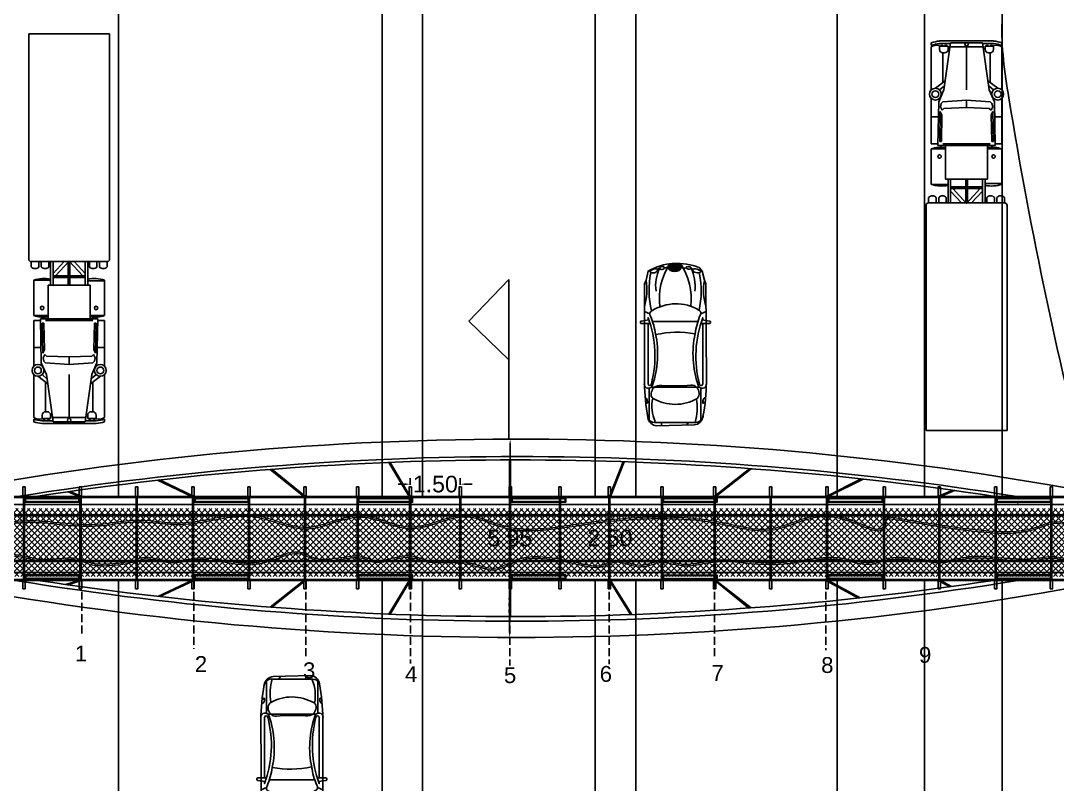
# Model space of a CAD drawing. Header units: metres. Extents: x 10 to 239, y 2 to 253.
# Drawn here: x 44.33 to 75.56, y 27.87 to 50.87 of the extents above; entities that cross this region are included whole.
import ezdxf

# ---------------------------------------------------------------- set-up
doc = ezdxf.new("R2010")
doc.units = ezdxf.units.M
doc.header["$MEASUREMENT"] = 0
for name, pattern in [('ACAD_ISO02W100', [15, 12, -3]), ('ACAD_ISO03W100', [30, 12, -18]), ('CENTER', [50.8, 31.75, -6.35, 6.35, -6.35])]:
    doc.linetypes.add(name, pattern=pattern)
doc.layers.get('Defpoints').update_dxf_attribs({"color": 9})
for name, color, linetype in [('-cotas', 252, 'Continuous'), ('-nombres', 253, 'Continuous'), ('1', 7, 'Continuous'), ('1EJES', 252, 'CENTER'), ('1estruct arco', 7, 'Continuous'), ('1gris', 254, 'Continuous'), ('1gris negri', 252, 'Continuous'), ('1gris oscuro', 253, 'Continuous'), ('1lianas', 9, 'Continuous'), ('bloques carros', 9, 'Continuous'), ('cot200', 9, 'Continuous')]:
    doc.layers.add(name, color=color, linetype=linetype)
doc.layers.add('1potes y tierra', color=7, linetype='Continuous', true_color=0xd2c7a3)
doc.styles.add('Annotative', font='arial.ttf')
doc.styles.get("Standard").update_dxf_attribs({"font": 'arial.ttf'})
doc.dimstyles.get("Standard").update_dxf_attribs({"dimtxt": 0.18, "dimasz": 0.18, "dimexe": 0.18, "dimexo": 0.0625, "dimgap": 0.09, "dimtad": 0, "dimtih": 1, "dimtoh": 1, "dimdec": 4, "dimzin": 0, "dimdsep": 46, "dimtxsty": 'Standard', "dimcen": 0.09, "dimadec": 0, "dimazin": 0, "dimtfac": 1, "dimtdec": 4, "dimtofl": 0, "dimtmove": 0, "dimatfit": 3, "dimfxl": 1, "dimtolj": 1, "dimtzin": 0, "dimarcsym": 0})

# ---------------------------------------------------------------- blocks, each defined once
blk = doc.blocks.new('A$C73C10173')
at = {"layer": 'bloques carros'}
h = blk.add_hatch(dxfattribs=at)
h.set_pattern_fill('LINE', color=256, scale=0.1, style=0)
h.set_pattern_definition([(0, (-133.602108, -155.429918), (0, 0.0125), [])])
edge = h.paths.add_edge_path()
edge.add_arc((1.745, 1.106), 1.745, 178.0278, 187.2949)
edge.add_arc((0.107, 0.962), 0.121, 220.0185, 330.3097)
edge.add_arc((-0.019, 1.034), 0.267, 330.3097, 389.6903)
edge.add_arc((0.107, 1.107), 0.121, 29.6903, 150.6629)
for p, q in [((1.519, 1.823), (1.449, 1.978)), ((1.756, 1.732), (1.756, 0.368)), ((3.73, 1.775), (3.73, 0.331)), ((3.772, 1.824), (4.729, 1.824)), ((4.789, 1.449), (4.871, 1.394)), ((4.789, 0.634), (4.893, 0.637)), ((1.517, 0.285), (1.454, 0.124)), ((3.777, 0.27), (4.719, 0.27))]:
    blk.add_line(p, q, dxfattribs=at)
for points in [[(0.613, 0.124), (0.51, 0.171), (0.234, 0.233, -0.234596), (0.137, 1.782), (0.234, 1.865), (0.51, 1.928), (0.613, 1.974), (3.565, 1.99, -0.04508), (4.61, 1.887, -0.357175), (4.864, 1.619), (4.897, 0.495, -0.357175), (4.643, 0.227, -0.04508), (3.598, 0.124), (0.598, 0.124)], [(1.704, 1.879), (1.639, 1.879, 0.153229), (3.631, 1.781, 1), (3.631, 1.879), (1.811, 1.879)], [(1.7, 1.857), (1.737, 2.082, -1.042699), (1.811, 2.066), (1.811, 1.821)], [(2.123, 1.648, 0.13453), (3.666, 1.741, 0.946652), (3.628, 1.989)], [(4.56, 1.896, -0.467215), (4.789, 1.623), (4.789, 0.427, -0.312077), (4.651, 0.228, 0.812949)], [(1.704, 0.233), (1.639, 0.233, -0.153229), (3.631, 0.331, -1), (3.631, 0.233), (1.811, 0.233)], [(2.123, 0.458, -0.13453), (3.666, 0.365, -0.946652), (3.628, 0.117)], [(1.7, 0.255), (1.737, 0.031, 1.042699), (1.811, 0.046), (1.811, 0.291)]]:
    blk.add_lwpolyline(points, format="xyb", dxfattribs=at)
for points in [[(1.565, 1.803, 0.064841), (2.123, 1.648, 0.102539), (2.148, 0.461, 0.064841), (1.59, 0.305, -0.475559), (1.434, 0.343, -0.283666), (1.409, 1.765, -0.475559)], [(4.073, 1.711, -0.268544), (4.067, 0.384, -0.322808), (3.913, 0.327, -0.100281), (3.748, 0.392, -0.164872), (3.678, 0.647, 0.045324), (3.668, 1.516, -0.270478), (3.748, 1.699, -0.40499)], [(0.001, 1.166, 0.040457), (0.014, 0.884, 0.522183), (0.212, 0.902, 0.265054), (0.212, 1.167, 0.583023)]]:
    blk.add_lwpolyline(points, format="xyb", close=True, dxfattribs=at)
for centre, radius, start, end in [((0.822, 3.461), 1.559, 258.7844, 287.9675), ((0.685, 0.343), 1.307, 83.0916, 115.1017), ((0.135, 1.577), 0.0446, 284.1766, 13.0772), ((0.835, -0.865), 2.698, 77.6602, 101.1667), ((4.358, 0.137), 1.574, 73.9938, 99.9378), ((1.063, -0.347), 1.879, 82.9182, 124.1679), ((0.027, 1.313), 0.123, 316.0722, 31.9699), ((0.107, 1.106), 0.121, 29.6903, 145.2247), ((-0.019, 1.034), 0.267, 330.3097, 29.6903), ((0.107, 0.962), 0.121, 220.0185, 330.3097), ((1.064, 2.488), 1.917, 236.803, 277.4517), ((-0.017, 0.744), 0.151, 352.3205, 40.0343), ((0.666, 1.62), 1.159, 243.4659, 278.4877), ((0.21, 0.564), 0.057, 164.0542, 242.2913), ((0.796, 2.958), 2.697, 258.9153, 283.7428), ((4.301, 1.487), 1.138, 257.7547, 294.176), ((0.802, -1.669), 1.865, 74.1146, 99.1458)]:
    blk.add_arc(centre, radius, start, end, dxfattribs=at)
at = {"layer": 'bloques carros', "extrusion": (0, 0, -1)}
blk.add_ellipse((4.134, 1.916), major_axis=(-0.0843, 0.0217), ratio=0.348985, start_param=1.898037, end_param=6.679502, dxfattribs=at)
at = {"layer": 'bloques carros'}
for centre, major_axis, ratio in [((0.227, 1.695), (-0.032, -0.12), 0.431361), ((0.136, 1.456), (-0.0104, -0.0781), 0.447442), ((0.14, 0.653), (-0.0097, 0.0707), 0.58101), ((0.229, 0.41), (-0.033, 0.111), 0.473068)]:
    blk.add_ellipse(centre, major_axis=major_axis, ratio=ratio, dxfattribs=at)
blk.add_ellipse((4.134, 0.178), major_axis=(-0.0843, -0.0217), ratio=0.348985, start_param=1.898037, end_param=6.679502, dxfattribs=at)
blk = doc.blocks.new('A$C08C423CF')
for p, q in [((537, 96), (270, 96)), ((270, 96), (270, 0)), ((540, 3), (540, 93)), ((546.4, 93), (540, 93)), ((562, 70), (562, 90)), ((562, 90), (604, 90)), ((604, 90), (604, 73)), ((610, 90), (664.1, 90)), ((610, 90), (610, 82)), ((642, 90), (642, 82)), ((673.9, 90), (725, 90)), ((727, 90), (730, 90)), ((546.4, 84), (540, 84)), ((546.4, 81), (540, 81)), ((608, 82), (608, 14)), ((608, 82), (660, 81)), ((610, 76), (610, 20)), ((613, 79.9), (648.4, 79.2)), ((613, 79.9), (613, 77.9)), ((613, 77.9), (644.6, 77.3)), ((644.6, 77.3), (648.4, 79.2)), ((650, 77), (654, 79)), ((650, 77), (652, 75)), ((652, 75), (653, 48)), ((654, 79), (658, 78)), ((658, 78), (660, 76)), ((660, 81), (674, 75)), ((662, 48), (660, 76)), ((678.9, 74.3), (674, 80)), ((674, 75), (730, 67)), ((676, 85), (684.9, 73.4)), ((718, 76), (683, 76)), ((718, 76), (718, 74)), ((722, 80), (726, 80)), ((726, 80), (726, 70)), ((729, 67.2), (729, 80)), ((732, 80), (732, 16)), ((539.4, 48), (557, 64.3)), ((546.4, 72), (540, 72)), ((540, 70), (568, 70)), ((540, 54), (554, 67)), ((540, 67), (568, 67)), ((557, 67), (557, 29)), ((559, 29), (559, 67)), ((608, 73), (568, 73)), ((568, 73), (568, 23)), ((722, 70), (726, 70)), ((723, 70), (723, 68.1)), ((725, 67.8), (725, 28.2)), ((730, 29), (730, 67)), ((557, 31.7), (539.4, 48)), ((554, 29), (540, 42)), ((557, 49), (540.5, 49)), ((557, 47), (540.5, 47)), ((568, 49), (559, 49)), ((559, 47), (568, 47)), ((652, 21), (653, 48)), ((653, 48), (662, 48)), ((653, 48), (662, 48)), ((662, 48), (660, 20)), ((725, 48), (674, 48)), ((568, 29), (540, 29)), ((540, 26), (568, 26)), ((563, 6), (563, 26)), ((674, 21), (730, 29)), ((722, 26), (726, 26)), ((723, 26), (723, 27.9)), ((726, 16), (726, 26)), ((729, 28.8), (729, 16)), ((546.4, 24), (540, 24)), ((546.4, 15), (540, 15)), ((608, 23), (568, 23)), ((604, 23), (604, 6)), ((608, 14), (660, 15)), ((610, 14), (610, 6)), ((613, 18.1), (644.6, 18.7)), ((613, 16.1), (613, 18.1)), ((613, 16.1), (648.4, 16.8)), ((642, 14), (642, 6)), ((644.6, 18.7), (648.4, 16.8)), ((650, 19), (652, 21)), ((650, 19), (654, 17)), ((654, 17), (658, 18)), ((658, 18), (660, 20)), ((660, 15), (674, 21)), ((678.9, 21.7), (674, 16)), ((676, 11), (684.9, 22.6)), ((718, 20), (683, 20)), ((718, 20), (718, 22)), ((722, 16), (726, 16)), ((546.4, 12), (540, 12)), ((546.4, 3), (540, 3)), ((562, 6), (604, 6)), ((664.1, 6), (610, 6)), ((725, 6), (673.9, 6)), ((727, 6), (730, 6)), ((270, 0), (537, 0))]:
    blk.add_line(p, q)
for centre, radius in [((669, 85), 7), ((669, 85), 4), ((595, 80), 2), ((728, 48), 2), ((595, 16), 2), ((669, 11), 7), ((669, 11), 4)]:
    blk.add_circle(centre, radius)
for centre, radius, start, end in [((537, 93), 3, 0, 90), ((542.3, 88.5), 6.06, 312.075, 47.925), ((597, 78), 37, 161.0754, 192.4869), ((569, 78), 37, 352.2336, 18.9246), ((713.7, 83), 13.2, 346.9139, 31.8908), ((665.5, 72.5), 63.9, 6.736, 15.8839), ((668.5, 72.5), 63.9, 6.736, 15.8839), ((542.3, 76.5), 6.06, 312.075, 47.925), ((722, 76), 4, 90, 180), ((722, 74), 4, 180, 270), ((724.5, 77.5), 2.5, 306.8699, 53.1301), ((724.5, 72.5), 2.5, 306.8699, 53.1301), ((597, 18), 37, 167.5131, 198.9246), ((722, 22), 4, 90, 180), ((724.5, 23.5), 2.5, 306.8699, 53.1301), ((542.3, 19.5), 6.06, 312.075, 47.925), ((569, 18), 37, 341.0754, 7.7664), ((722, 20), 4, 180, 270), ((713.7, 13), 13.2, 328.1092, 13.0861), ((724.5, 18.5), 2.5, 306.8699, 53.1301), ((665.5, 23.5), 63.9, 344.1161, 353.264), ((668.5, 23.5), 63.9, 344.1161, 353.264), ((537, 3), 3, 270, 0), ((542.3, 7.5), 6.06, 312.075, 47.925)]:
    blk.add_arc(centre, radius, start, end)
blk = doc.blocks.new('*D77')
at = {"layer": '-cotas', "color": 0, "lineweight": -2, "transparency": 16777216}
for p, q in [((59.101, 38.267), (59.256, 38.266)), ((59.076, 38.087), (59.069, 35.631)), ((59.061, 32.475), (59.067, 34.941)), ((59.085, 32.295), (59.24, 32.295))]:
    blk.add_line(p, q, dxfattribs=at)
at = {"layer": '-cotas', "color": 0, "transparency": 16777216}
for points in [[(59.046, 38.087), (59.106, 38.087), (59.076, 38.267)], [(59.031, 32.475), (59.091, 32.475), (59.06, 32.295)]]:
    blk.add_solid(points, dxfattribs=at)
at = {"layer": 'Defpoints', "color": 0, "transparency": 16777216}
for p in [(59.038, 38.267), (59.022, 32.295), (59.06, 32.295)]:
    blk.add_point(p, dxfattribs=at)
at = {"layer": '-cotas', "color": 0, "transparency": 16777216, "insert": (59.068, 35.286), "char_height": 0.5, "attachment_point": 5}
blk.add_mtext('\\A1;5.95', dxfattribs=at)
blk = doc.blocks.new('*D78')
at = {"layer": '1gris oscuro', "color": 0, "lineweight": -2, "transparency": 16777216}
for p, q in [((59.011, 36.541), (62.263, 36.541)), ((62.083, 36.361), (62.083, 35.632)), ((62.083, 34.193), (62.083, 34.942)), ((59.011, 34.013), (62.263, 34.013))]:
    blk.add_line(p, q, dxfattribs=at)
at = {"layer": '1gris oscuro', "color": 0, "transparency": 16777216}
for points in [[(62.113, 36.361), (62.053, 36.361), (62.083, 36.541)], [(62.113, 34.193), (62.053, 34.193), (62.083, 34.013)]]:
    blk.add_solid(points, dxfattribs=at)
at = {"layer": 'Defpoints', "color": 0, "transparency": 16777216}
for p in [(58.949, 36.541), (58.949, 34.013), (62.083, 34.013)]:
    blk.add_point(p, dxfattribs=at)
at = {"layer": '1gris oscuro', "color": 0, "transparency": 16777216, "insert": (62.083, 35.287), "char_height": 0.5, "attachment_point": 5}
blk.add_mtext('\\A1;2.50', dxfattribs=at)
blk = doc.blocks.new('pote')
at = {"layer": '1potes y tierra', "ltscale": 0.02, "true_color": 0xffffff}
h = blk.add_hatch(color=7, dxfattribs=at)
h.dxf.hatch_style = 1
h.paths.add_polyline_path([(-0.015, -0.015), (-1.619, -0.015), (-1.619, -0.11), (-0.015, -0.11)], flags=0)
h.paths.add_polyline_path([(0, 0), (-1.634, 0), (-1.634, -0.125), (0, -0.125)])
h.paths.add_polyline_path([(-0.015, -0.11), (-1.619, -0.11), (-1.619, -0.015), (-0.015, -0.015)], flags=16)
at = {"layer": '1potes y tierra', "ltscale": 0.02, "transparency": 33554528}
h = blk.add_hatch(color=256, dxfattribs=at)
h.dxf.hatch_style = 1
h.paths.add_polyline_path([(-0.015, -0.015), (-1.619, -0.015), (-1.619, -0.11), (-0.015, -0.11)])
at = {"layer": '1potes y tierra', "ltscale": 0.02}
for points in [[(-1.634, 0), (0, 0), (0, -0.125), (-1.634, -0.125)], [(-1.619, -0.015), (-0.015, -0.015), (-0.015, -0.11), (-1.619, -0.11)]]:
    blk.add_lwpolyline(points, close=True, dxfattribs=at)
blk = doc.blocks.new('*D79')
at = {"layer": '-cotas', "color": 0, "lineweight": -2, "transparency": 16777216}
for p, q in [((55.887, 36.911), (55.707, 36.911)), ((56.067, 36.89), (56.067, 37.091)), ((57.574, 36.89), (57.574, 37.091)), ((57.754, 36.911), (57.934, 36.911))]:
    blk.add_line(p, q, dxfattribs=at)
at = {"layer": '-cotas', "color": 0, "transparency": 16777216}
for points in [[(55.887, 36.941), (55.887, 36.881), (56.067, 36.911)], [(57.754, 36.941), (57.754, 36.881), (57.574, 36.911)]]:
    blk.add_solid(points, dxfattribs=at)
at = {"layer": 'Defpoints', "color": 0, "transparency": 16777216}
for p in [(57.574, 36.911), (56.067, 36.827), (57.574, 36.827)]:
    blk.add_point(p, dxfattribs=at)
at = {"layer": '-cotas', "color": 0, "transparency": 16777216, "insert": (56.821, 36.911), "char_height": 0.5, "attachment_point": 5}
blk.add_mtext('\\A1;1.50', dxfattribs=at)
blk = doc.blocks.new('tubo')
at = {"layer": '1', "ltscale": 0.02}
h = blk.add_hatch(color=256, dxfattribs=at)
h.dxf.hatch_style = 1
h.paths.add_polyline_path([(-0.05, 0.015, 1), (-0.02, 0.015, 1)])
blk.add_circle((-0.035, 0.015), 0.015, dxfattribs=at)
blk = doc.blocks.new('*D81')
at = {"layer": '-cotas', "color": 0, "lineweight": -2, "transparency": 16777216}
for p, q in [((35.934, 42.858), (35.927, 20.383)), ((88.785, 42.842), (88.778, 20.367)), ((36.107, 20.563), (61.031, 20.555)), ((88.598, 20.547), (63.675, 20.555))]:
    blk.add_line(p, q, dxfattribs=at)
at = {"layer": '-cotas', "color": 0, "transparency": 16777216}
for points in [[(36.107, 20.593), (36.107, 20.533), (35.927, 20.563)], [(88.598, 20.577), (88.598, 20.517), (88.778, 20.547)]]:
    blk.add_solid(points, dxfattribs=at)
at = {"layer": 'Defpoints', "color": 0, "transparency": 16777216}
for p in [(35.934, 42.92), (88.785, 42.905), (88.778, 20.547)]:
    blk.add_point(p, dxfattribs=at)
at = {"layer": '-cotas', "color": 0, "transparency": 16777216, "insert": (62.353, 20.555), "char_height": 0.5, "attachment_point": 5}
blk.add_mtext('\\A1;52.8506', dxfattribs=at)

msp = doc.modelspace()

# ---------------------------------------------------------------- hatches: boundary and pattern name
at = {"layer": '1', "lineweight": 0, "ltscale": 0.002, "transparency": 33554485}
h = msp.add_hatch(dxfattribs=at)
h.set_pattern_fill('ANSI37', color=9)
h.set_pattern_definition([(45, (-44370.92658, -8849.01416), (-0.08838834765, 0.08838834765), []), (135, (-44370.92658, -8849.01416), (-0.08838834765, -0.08838834765), [])])
edge = h.paths.add_edge_path()
edge.add_spline(control_points=[(89.0927, 38.48003), (88.70145, 38.06962), (88.26334, 37.72691), (86.67906, 36.78982), (85.35959, 36.45104), (83.12527, 36.21337), (82.33726, 36.1793), (81.50984, 36.1747)], knot_values=[2, 2, 2, 2, 2.21806837, 2.21806837, 2.72109259, 2.72109259, 2.97260469, 2.97260469, 2.97260469, 2.97260469], degree=3, periodic=0)
edge.add_spline(control_points=[(81.5085, 36.17469), (81.38291, 36.17469), (81.25733, 36.17469), (68.69918, 36.17469), (56.26661, 36.17469), (43.83404, 36.17469)], knot_values=[1, 1, 1, 1, 1.01, 1.01, 2, 2, 2, 2], degree=3, periodic=0)
edge.add_spline(control_points=[(43.83532, 36.1747), (43.32151, 36.17196), (42.8222, 36.17935), (40.48682, 36.2809), (38.85755, 36.5594), (36.92335, 37.5513), (36.39, 37.93245), (35.92149, 38.40768)], knot_values=[0, 0, 0, 0, 0.15385411, 0.15385411, 0.74251428, 0.74251428, 1, 1, 1, 1], degree=3, periodic=0)
edge.add_line((35.92149, 38.40768), (35.92149, 31.89766))
edge.add_spline(control_points=[(35.92149, 31.89766), (36.36656, 32.34911), (36.87015, 32.7157), (38.5643, 33.61584), (39.91444, 33.91661), (42.19237, 34.11252), (42.99441, 34.13511), (43.83532, 34.13064)], knot_values=[2.01294113, 2.01294113, 2.01294113, 2.01294113, 2.25754426, 2.25754426, 2.76114218, 2.76114218, 3.01294113, 3.01294113, 3.01294113, 3.01294113], degree=3, periodic=0)
edge.add_spline(control_points=[(43.83403, 34.13064), (43.95937, 34.13064), (44.08471, 34.13064), (56.61849, 34.13075), (69.02694, 34.13086), (81.43538, 34.13097)], knot_values=[1.01294113, 1.01294113, 1.01294113, 1.01294113, 1.02294113, 1.02294113, 2.01294113, 2.01294113, 2.01294113, 2.01294113], degree=3, periodic=0)
edge.add_spline(control_points=[(81.43399, 34.13096), (81.96049, 34.13401), (82.47824, 34.12406), (84.7081, 33.99989), (86.29745, 33.69393), (88.10322, 32.68906), (88.5508, 32.36165), (88.95274, 31.96728)], knot_values=[0.0256425, 0.0256425, 0.0256425, 0.0256425, 0.20018475, 0.20018475, 0.79497588, 0.79497588, 1.01294113, 1.01294113, 1.01294113, 1.01294113], degree=3, periodic=0)
edge.add_line((88.95274, 31.96728), (89.0927, 38.48003))

# ---------------------------------------------------------------- linework, layer by layer
at = {"layer": '1'}
for p, q in [((56.03228, 36.54068), (55.42583, 37.56682)), ((56.06712, 36.54068), (55.45987, 37.56818)), ((62.0715, 36.54068), (62.47855, 37.58808)), ((62.10369, 36.54068), (62.51031, 37.587)), ((52.86296, 36.54068), (51.8488, 37.35611)), ((52.91084, 36.54068), (51.89247, 37.3595)), ((65.22337, 36.54068), (66.29504, 37.38156)), ((65.27197, 36.54068), (66.33943, 37.37825)), ((49.4859, 36.54068), (48.4551, 37.03092)), ((49.55575, 36.54068), (48.5113, 37.0373)), ((68.59169, 36.54068), (69.65236, 37.07244)), ((68.65863, 36.54068), (69.70723, 37.06639)), ((46.09625, 36.54068), (45.76024, 36.68495)), ((46.17261, 36.54068), (45.81524, 36.69337)), ((71.96163, 36.54068), (72.40879, 36.72865)), ((72.03905, 36.54068), (72.46688, 36.72053)), ((46.09625, 34.01323), (45.676, 33.89058)), ((46.16625, 34.01323), (45.74786, 33.8803)), ((49.4859, 34.01326), (48.46131, 33.53266)), ((49.55655, 34.01326), (48.51821, 33.52621)), ((52.86296, 34.01329), (51.8488, 33.2089)), ((52.91124, 34.01329), (51.89279, 33.2055)), ((56.03228, 34.01375), (55.42583, 32.99867)), ((56.06696, 34.01331), (55.45996, 32.99731)), ((62.06863, 34.01337), (62.70587, 32.98544)), ((62.10369, 34.01375), (62.74039, 32.9867)), ((65.23889, 34.01339), (66.26546, 33.18133)), ((65.27197, 34.01375), (66.33943, 33.18682)), ((68.58862, 34.01342), (69.56576, 33.48247)), ((68.65863, 34.01343), (69.62407, 33.48883)), ((71.96905, 34.01343), (72.32017, 33.82264)), ((72.03905, 34.01345), (72.37599, 33.83037))]:
    msp.add_line(p, q, dxfattribs=at)
at = {"layer": '1', "ltscale": 0.02}
for p, q in [((59.05359, 36.54068), (59.05177, 37.64298)), ((59.08359, 36.54068), (59.08177, 37.64303)), ((59.05359, 34.01337), (59.05359, 32.92268)), ((59.08359, 34.01337), (59.08359, 32.92263))]:
    msp.add_line(p, q, dxfattribs=at)
for centre in [(44.43125, 34.0278), (51.20864, 34.0278), (54.48222, 34.0278)]:
    msp.add_circle(centre, 0.015, dxfattribs=at)
for points in [[(43.71767, 36.54068), (56.27582, 36.54068), (68.83397, 36.54068), (81.39212, 36.54068)], [(43.71767, 36.51068), (56.27582, 36.51068), (68.83397, 36.51068), (81.39212, 36.51068)], [(81.31901, 34.04354), (68.78523, 34.04343), (56.25145, 34.04332), (43.71767, 34.04321)], [(81.31901, 34.01354), (68.78523, 34.01343), (56.25145, 34.01332), (43.71767, 34.01321)]]:
    msp.add_open_spline(points, degree=3, dxfattribs=at)
at = {"layer": '1'}
for points in [[(74.35876, 36.54068), (74.35934, 36.54075), (74.35985, 36.5408), (74.36029, 36.54085)], [(74.36379, 36.33861), (74.37133, 36.33874), (74.37585, 36.33882), (74.3784, 36.33886)]]:
    msp.add_open_spline(points, degree=3, dxfattribs=at)
at = {"layer": '1EJES', "linetype": 'ACAD_ISO02W100', "ltscale": 0.02}
for p, q in [((59.03821, 38.26705), (59.03821, 39.26705)), ((46.16909, 34.01323), (46.16909, 32.35806)), ((49.55003, 34.01326), (49.55003, 31.94953)), ((52.91713, 34.01329), (52.91713, 31.66403)), ((56.07642, 34.01331), (56.07642, 31.50528)), ((59.06932, 34.01323), (59.06932, 31.45182)), ((62.05769, 34.01337), (62.05769, 31.49249)), ((65.23697, 34.01339), (65.23697, 31.63893)), ((68.58862, 34.01342), (68.58862, 31.90908)), ((71.55974, 34.01345), (71.55974, 32.24871))]:
    msp.add_line(p, q, dxfattribs=at)
at = {"layer": '1estruct arco', "ltscale": 0.005}
for centre, radius, start, end in [((59.27046, -55.8705), 94.13784, 79.1165988, 101.074905), ((59.23924, -57.63921), 95.28237, 81.275595, 98.724405), ((59.27046, 126.46563), 94.17076, 258.9401736, 281.0481175), ((59.23924, 128.42011), 95.4976, 261.3321598, 278.66998)]:
    msp.add_arc(centre, radius, start, end, dxfattribs=at)
at = {"layer": '1estruct arco'}
for centre, radius, start, end in [((59.28821, -57.08463), 94.82715, 80.8682586, 99.1317414), ((59.27046, 125.97053), 93.1893, 260.6731157, 279.3278883)]:
    msp.add_arc(centre, radius, start, end, dxfattribs=at)
at = {"layer": '1gris'}
for p, q in [((47.28168, 62.39456), (47.28168, 36.54068)), ((55.21585, 62.39456), (55.21585, 36.54068)), ((56.43505, 62.39456), (56.43505, 36.54068)), ((61.64137, 62.39456), (61.64137, 36.54068)), ((62.86057, 62.39456), (62.86057, 36.54068)), ((68.92363, 62.39456), (68.92363, 36.7071)), ((71.55974, 62.39456), (71.55974, 36.54068)), ((68.92363, 36.67354), (68.92363, 36.54068)), ((47.28168, 34.01324), (47.28168, 8.17099)), ((55.21585, 34.01331), (55.21585, 8.17099)), ((56.43505, 34.01332), (56.43505, 8.17099)), ((61.64137, 34.01336), (61.64137, 8.17099)), ((62.86057, 34.01337), (62.86057, 8.17099)), ((68.92363, 34.01343), (68.92363, 8.17099)), ((71.55974, 34.01345), (71.55974, 8.17099))]:
    msp.add_line(p, q, dxfattribs=at)
at = {"layer": '1gris', "ltscale": 0.02}
for p, q in [((73.8991, 62.39456), (73.8991, 36.54068)), ((73.8991, 34.01347), (73.8991, 8.17099))]:
    msp.add_line(p, q, dxfattribs=at)
at = {"layer": '1gris negri'}
for p, q in [((59.03821, 43.07596), (57.82732, 41.82348)), ((59.03821, 38.26705), (59.03821, 43.07596)), ((57.82732, 41.82348), (59.03821, 40.6528))]:
    msp.add_line(p, q, dxfattribs=at)
at = {"layer": '1gris oscuro', "linetype": 'ACAD_ISO03W100', "ltscale": 0.002}
for p, q in [((59.05311, 36.82735), (59.05177, 37.64303)), ((59.08311, 36.8274), (59.08177, 37.64308)), ((59.05359, 33.73883), (59.04614, 32.91863)), ((59.08267, 33.74296), (59.08131, 32.92268))]:
    msp.add_line(p, q, dxfattribs=at)
at = {"layer": '1gris oscuro', "ltscale": 0.002}
for p, q in [((83.79155, 35.98592), (42.69693, 35.98592)), ((83.79155, 35.95592), (42.69693, 35.95592)), ((83.79155, 34.60917), (42.69693, 34.60917)), ((83.79155, 34.57917), (42.69693, 34.57917))]:
    msp.add_line(p, q, dxfattribs=at)
at = {"layer": '1gris oscuro', "ltscale": 0.02}
for points in [[(44.39625, 36.54068), (44.39625, 36.82948), (44.46625, 36.82948), (44.46625, 36.54068)], [(46.09625, 36.57331), (46.09625, 36.82735), (46.16625, 36.82735), (46.16625, 36.54068)], [(47.7897, 36.54068), (47.7897, 36.82735), (47.8597, 36.82735), (47.8597, 36.54068)], [(49.4859, 36.5739), (49.4859, 36.82735), (49.5559, 36.82735), (49.5559, 36.54068)], [(51.17364, 36.54068), (51.17364, 36.82735), (51.24364, 36.82735), (51.24364, 36.54068)], [(52.86296, 36.57918), (52.86296, 36.82735), (52.93296, 36.82735), (52.93296, 36.54068)], [(54.44722, 36.54068), (54.44722, 36.82735), (54.51722, 36.82735), (54.51722, 36.54068)], [(56.03228, 36.54068), (56.03228, 36.82735), (56.10228, 36.82735), (56.10228, 36.54068)], [(57.53893, 36.54068), (57.53893, 36.82735), (57.60893, 36.82735), (57.60893, 36.54068)], [(59.04811, 36.54068), (59.04811, 36.82735), (59.11811, 36.82735), (59.11811, 36.54068)], [(60.54085, 36.54068), (60.54085, 36.82735), (60.61085, 36.82735), (60.61085, 36.54068)], [(62.03369, 36.54068), (62.03369, 36.82735), (62.10369, 36.82735), (62.10369, 36.6235)], [(63.61477, 36.54068), (63.61477, 36.82735), (63.68477, 36.82735), (63.68477, 36.54068)], [(65.20197, 36.54068), (65.20197, 36.82735), (65.27197, 36.82735), (65.27197, 36.57882)], [(66.89258, 36.54068), (66.89258, 36.82735), (66.96258, 36.82735), (66.96258, 36.54068)], [(68.58863, 36.54068), (68.58863, 36.82735), (68.65863, 36.82735), (68.65863, 36.57424)], [(70.30941, 36.54068), (70.30941, 36.82735), (70.37941, 36.82735), (70.37941, 36.54068)], [(71.96905, 36.54068), (71.96905, 36.82735), (72.03905, 36.82735), (72.03905, 36.54068)], [(73.66905, 36.54068), (73.66905, 36.82735), (73.73905, 36.82735), (73.73905, 36.54068)], [(75.34798, 36.54068), (75.34798, 36.82735), (75.41798, 36.82735), (75.41798, 36.54068)], [(44.46625, 34.01321), (44.46625, 33.76359), (44.39625, 33.76359), (44.39625, 34.01321)], [(46.16625, 34.01323), (46.16625, 33.76359), (46.09625, 33.76359), (46.09625, 33.99099)], [(47.8597, 34.01324), (47.8597, 33.76359), (47.7897, 33.76359), (47.7897, 34.01324)], [(49.5559, 34.01326), (49.5559, 33.76359), (49.4859, 33.76359), (49.4859, 33.98012)], [(51.24364, 34.01327), (51.24364, 33.76359), (51.17364, 33.76359), (51.17364, 34.01327)], [(52.93296, 34.01329), (52.93296, 33.76359), (52.86296, 33.76359), (52.86296, 33.975)], [(54.51722, 34.0133), (54.51722, 33.76359), (54.44722, 33.76359), (54.44722, 34.0133)], [(56.10228, 34.01331), (56.10228, 33.76359), (56.03228, 33.76359), (56.03228, 33.95526)], [(57.60893, 34.01333), (57.60893, 33.76359), (57.53893, 33.76359), (57.53893, 34.01333)], [(59.11811, 34.01334), (59.11811, 33.76359), (59.04811, 33.76359), (59.04811, 34.01334)], [(60.61085, 34.01335), (60.61085, 33.76359), (60.54085, 33.76359), (60.54085, 34.01335)], [(62.10369, 33.95682), (62.10369, 33.76359), (62.03369, 33.76359), (62.03369, 34.01337)], [(63.68477, 34.01338), (63.68477, 33.76359), (63.61477, 33.76359), (63.61477, 34.01338)], [(65.27197, 34.0134), (65.27197, 33.76359), (65.20197, 33.76359), (65.20197, 34.01339)], [(66.96258, 34.01341), (66.96258, 33.76359), (66.89258, 33.76359), (66.89258, 34.01341)], [(68.65863, 34.01342), (68.65863, 33.76359), (68.58863, 33.76359), (68.58863, 34.01342)], [(70.37941, 34.01344), (70.37941, 33.76359), (70.30941, 33.76359), (70.30941, 34.01344)], [(72.03905, 34.01345), (72.03905, 33.76359), (71.96905, 33.76359), (71.96905, 34.01345)], [(73.73905, 34.01347), (73.73905, 33.76359), (73.66905, 33.76359), (73.66905, 34.01347)], [(75.41798, 34.01348), (75.41798, 33.76359), (75.34798, 33.76359), (75.34798, 34.01348)]]:
    msp.add_lwpolyline(points, dxfattribs=at)
at = {"layer": '1gris oscuro', "ltscale": 0.002}
for points in [[(44.41607, 36.54071), (44.44753, 36.54066), (44.44753, 34.0132), (44.41607, 34.01325)], [(46.1163, 36.54071), (46.14777, 36.54066), (46.14777, 34.0132), (46.1163, 34.01325)], [(47.80807, 36.54071), (47.83954, 36.54066), (47.83954, 34.0132), (47.80807, 34.01325)], [(49.50367, 36.54071), (49.53513, 36.54066), (49.53513, 34.0132), (49.50367, 34.01325)], [(51.19136, 36.54071), (51.22283, 36.54066), (51.22283, 34.0132), (51.19136, 34.01325)], [(52.87964, 36.54071), (52.9111, 36.54066), (52.9111, 34.0132), (52.87964, 34.01325)], [(54.46334, 36.54071), (54.49481, 36.54066), (54.49481, 34.0132), (54.46334, 34.01325)], [(56.0484, 36.54071), (56.07987, 36.54066), (56.07987, 34.0132), (56.0484, 34.01325)], [(57.55783, 36.54071), (57.58929, 36.54066), (57.58929, 34.0132), (57.55783, 34.01325)], [(60.55882, 36.54071), (60.59029, 36.54066), (60.59029, 34.0132), (60.55882, 34.01325)], [(62.05184, 36.54071), (62.08331, 36.54066), (62.08331, 34.0132), (62.05184, 34.01325)], [(63.63345, 36.54071), (63.66492, 36.54066), (63.66492, 34.0132), (63.63345, 34.01325)], [(65.22143, 36.54071), (65.25289, 36.54066), (65.25289, 34.0132), (65.22143, 34.01325)], [(66.91052, 36.54071), (66.94199, 36.54066), (66.94199, 34.0132), (66.91052, 34.01325)], [(68.60713, 36.54071), (68.6386, 36.54066), (68.6386, 34.0132), (68.60713, 34.01325)], [(70.32716, 36.54071), (70.35863, 36.54066), (70.35863, 34.0132), (70.32716, 34.01325)], [(71.98699, 36.54071), (72.01845, 36.54066), (72.01845, 34.0132), (71.98699, 34.01325)], [(73.68671, 36.54071), (73.71818, 36.54066), (73.71818, 34.0132), (73.68671, 34.01325)], [(75.3683, 36.54071), (75.39977, 36.54066), (75.39977, 34.0132), (75.3683, 34.01325)]]:
    msp.add_lwpolyline(points, close=True, dxfattribs=at)
at = {"layer": '1gris oscuro'}
msp.add_lwpolyline([(59.05359, 36.54071), (59.08505, 36.54066), (59.08505, 34.0132), (59.05359, 34.01325)], close=True, dxfattribs=at)
at = {"layer": '1lianas', "lineweight": 0, "ltscale": 0.002}
for points in [[(33.82264, 37.47261), (35.07648, 36.0664), (35.96413, 36.51905), (35.96413, 36.51905), (37.2924, 35.54158), (37.70648, 36.2499), (38.23158, 35.67849), (39.81734, 35.42959), (41.09433, 36.21525), (43.00007, 35.48887), (44.41607, 35.95592), (46.47932, 35.56792), (47.83954, 35.95592), (49.26668, 35.58768), (51.3469, 36.26727), (52.9111, 35.27693), (54.58806, 36.32019), (56.0484, 35.27698), (57.78327, 36.33201), (59.06834, 35.28599), (62.08331, 35.95592), (65.22143, 35.95592), (66.91052, 35.27698), (68.54063, 36.35528), (70.35863, 35.27693), (70.35863, 35.95592), (70.35863, 35.95592), (74.61992, 35.24351), (75.3683, 35.98592), (76.42253, 35.49642), (76.42253, 35.95592), (79.02272, 35.65146), (79.58267, 36.36902), (81.33697, 35.72609), (82.6434, 36.17384), (83.65121, 35.80071), (84.6217, 36.33552), (85.30602, 35.53953), (87.17046, 37.54525), (87.5859, 36.03783), (89.11642, 36.93333), (91.54694, 38.16664)], [(33.7136, 33.88895), (34.9574, 33.07933), (35.79624, 34.88651), (36.36029, 33.87449), (37.50286, 34.5829), (37.92228, 34.5829), (38.12476, 34.03352), (39.38303, 34.66965), (41.42229, 34.49616), (42.78179, 34.95879), (42.8975, 34.49616), (44.11238, 34.87205), (44.87891, 34.51061), (46.12681, 34.74128), (46.37268, 34.37984), (47.87682, 34.53887), (48.03591, 34.75573), (48.97599, 34.43767), (49.78591, 34.78465), (51.41054, 34.27885), (52.7122, 35.05954), (53.16055, 34.43788), (54.69361, 34.84268), (54.92501, 34.40896), (56.06758, 34.84268), (56.51592, 34.48125), (57.74846, 34.62563), (58.65962, 34.14854), (59.35383, 34.78466), (60.82904, 34.59672), (61.84453, 34.27907), (62.2061, 34.71279), (63.01602, 34.29352), (63.60899, 34.66942), (64.37552, 34.3369), (65.37702, 34.69833), (67.05471, 34.36581), (68.89149, 34.81399), (69.90693, 34.33709), (70.51437, 34.79972), (72.19206, 34.42383), (72.84288, 34.79972), (74.79983, 34.51068), (75.3928, 34.79982), (76.43413, 34.38056), (77.69239, 34.9444), (77.8081, 34.14924), (78.82426, 34.81475), (80.03913, 34.51114), (80.73335, 34.68463), (82.43996, 34.68463), (82.71476, 34.40994), (83.88949, 34.74246), (84.78619, 34.43886), (85.78412, 34.68463), (86.3771, 34.55451), (87.5052, 34.04851), (89.04152, 34.48098), (89.69234, 32.70272), (91.65929, 33.88823), (92.76181, 34.91372), (93.86099, 33.32341)]]:
    msp.add_open_spline(points, degree=3, dxfattribs=at)
for points, knots in [([(70.40966, 35.87391), (70.42181, 35.87715), (70.46573, 35.87854), (70.61917, 35.86036), (70.73, 35.84282), (71.03443, 35.79239), (71.22741, 35.75965), (71.68166, 35.68559), (71.94036, 35.64475), (72.75008, 35.52785), (73.33436, 35.45736), (74.02126, 35.43184), (74.21146, 35.43691), (74.53352, 35.46871), (74.66771, 35.49455), (75.01275, 35.58419), (75.16605, 35.65963), (75.38035, 35.72657), (75.45448, 35.7386), (75.61665, 35.73634), (75.70112, 35.72356), (75.94856, 35.67117), (76.10211, 35.617), (76.28969, 35.59976), (76.34628, 35.61526), (76.43845, 35.66144), (76.47691, 35.68869), (76.58741, 35.73554), (76.65521, 35.7563), (76.84732, 35.78093), (76.96922, 35.78454), (77.26086, 35.77969), (77.42809, 35.77206), (77.95088, 35.74954), (78.32692, 35.73478), (78.91858, 35.79437), (79.11962, 35.87676), (79.46028, 36.02481), (79.59927, 36.08838), (79.98724, 36.09675), (80.24392, 36.04114), (80.78983, 35.92232), (81.0805, 35.86069), (81.6179, 35.8473), (81.86436, 35.88642), (82.27504, 35.95412), (82.44588, 35.98316), (82.95155, 35.99643), (83.26455, 35.88996), (83.90351, 35.90743), (84.21285, 36.06207), (84.54337, 36.07284), (84.6162, 36.05778), (84.77156, 36.00015), (84.85254, 35.96011), (85.03878, 35.89539), (85.14604, 35.87221), (85.3609, 35.8957), (85.46154, 35.92676), (85.68029, 36.04298), (85.79748, 36.12502), (86.20954, 36.4373), (86.52466, 36.71463), (86.84862, 36.88549), (86.91864, 36.91068), (87.03596, 36.92347), (87.08606, 36.91383), (87.23297, 36.85174), (87.32548, 36.76205), (87.54261, 36.58273), (87.66992, 36.4937), (88.01192, 36.44374), (88.21498, 36.4863), (88.81478, 36.72427), (89.21476, 36.92064), (90.25282, 37.44847), (90.83518, 37.7494), (91.56956, 38.12205)], [24.37728641, 24.37728641, 24.37728641, 24.37728641, 24.64401562, 24.64401562, 24.91074482, 24.91074482, 25.16132426, 25.16132426, 25.4119037, 25.4119037, 25.91306257, 25.91306257, 26.14742594, 26.14742594, 26.3817893, 26.3817893, 26.85051603, 26.85051603, 27.12755443, 27.12755443, 27.40459283, 27.40459283, 27.95866963, 27.95866963, 28.28934553, 28.28934553, 28.62002142, 28.62002142, 28.91081704, 28.91081704, 29.17308835, 29.17308835, 29.43535966, 29.43535966, 29.95990229, 29.95990229, 30.48444491, 30.48444491, 31.00898753, 31.00898753, 31.53353016, 31.53353016, 32.05807278, 32.05807278, 32.58261541, 32.58261541, 33.00864314, 33.00864314, 33.93706966, 33.93706966, 34.86549618, 34.86549618, 35.16942498, 35.16942498, 35.47335378, 35.47335378, 35.79440325, 35.79440325, 36.03457374, 36.03457374, 36.27474423, 36.27474423, 36.85240682, 36.85240682, 37.03857313, 37.03857313, 37.22473944, 37.22473944, 37.59299853, 37.59299853, 37.96125762, 37.96125762, 38.32951671, 38.32951671, 38.6977758, 38.6977758, 39, 39, 39, 39]), ([(33.78532, 37.43934), (34.05716, 37.13446), (34.29161, 36.90536), (34.90189, 36.39253), (35.18632, 36.28173), (35.53683, 36.26311), (35.64193, 36.30171), (35.7946, 36.3745), (35.84442, 36.40258), (35.92013, 36.4339), (35.94084, 36.43745), (35.98165, 36.43155), (36.00758, 36.41994), (36.08996, 36.36526), (36.1462, 36.32271), (36.29578, 36.21343), (36.38652, 36.14832), (36.67977, 35.95369), (36.90102, 35.82419), (37.22011, 35.75169), (37.33165, 35.77325), (37.50901, 35.85376), (37.57823, 35.90977), (37.67865, 35.97192), (37.71216, 35.98673), (37.77673, 35.98991), (37.81524, 35.97954), (37.91126, 35.93495), (37.96763, 35.90141), (38.13165, 35.80604), (38.25131, 35.73853), (38.59964, 35.60582), (38.84678, 35.54786), (39.32895, 35.50618), (39.55924, 35.51185), (40.01329, 35.59813), (40.23148, 35.68144), (40.62284, 35.81406), (40.79513, 35.86692), (41.11304, 35.91455), (41.25498, 35.9186), (41.5572, 35.89249), (41.71584, 35.86459), (42.20101, 35.7645), (42.53638, 35.67575), (43.27685, 35.60029), (43.65061, 35.6745), (44.23758, 35.74861), (44.43574, 35.76624), (44.86271, 35.76207), (45.08957, 35.74385), (45.61567, 35.69437), (45.91632, 35.66083), (46.48161, 35.63996), (46.74038, 35.6607), (47.21907, 35.71974), (47.44103, 35.75608), (47.82428, 35.78386), (47.98726, 35.78052), (48.3268, 35.75353), (48.50234, 35.73214), (48.86726, 35.70242), (49.05597, 35.6937), (49.66132, 35.72458), (50.11883, 35.841), (50.76939, 35.93447), (50.97167, 35.95246), (51.55034, 35.92957), (51.90211, 35.79261), (52.41959, 35.63481), (52.58615, 35.59127), (52.91528, 35.55733), (53.07809, 35.56927), (53.39944, 35.63416), (53.55901, 35.68421), (53.96483, 35.81494), (54.20829, 35.89627), (54.60806, 35.93243), (54.77066, 35.91014), (55.10067, 35.82441), (55.26649, 35.76266), (55.59831, 35.65309), (55.76419, 35.60478), (56.09758, 35.56742), (56.2647, 35.58099), (56.59639, 35.65047), (56.76219, 35.70355), (57.1027, 35.81332), (57.27696, 35.86989), (57.58376, 35.93048), (57.71631, 35.93927), (57.97554, 35.90765), (58.10412, 35.87066), (58.46189, 35.74797), (58.70173, 35.64619), (59.15062, 35.54295), (59.3273, 35.51818), (59.71543, 35.50693), (59.92549, 35.51782), (60.59219, 35.58008), (61.08543, 35.66107), (62.0528, 35.79315), (62.52374, 35.84101), (63.44385, 35.88426), (63.89266, 35.8828), (64.60163, 35.8405), (64.87844, 35.81045), (65.38003, 35.72847), (65.60744, 35.67826), (66.16748, 35.55825), (66.47574, 35.49571), (67.08585, 35.52392), (67.38419, 35.63158), (67.97364, 35.84266), (68.26607, 35.94349), (68.85692, 35.94811), (69.16756, 35.84968), (69.7129, 35.64024), (69.94387, 35.53032), (70.1982, 35.49949), (70.27256, 35.51998), (70.37114, 35.60614), (70.39162, 35.66532), (70.40998, 35.77234), (70.40833, 35.82444), (70.40876, 35.86369), (70.40913, 35.87015), (70.40966, 35.87391)], [0, 0, 0, 0, 0.21583162, 0.21583162, 0.64749487, 0.64749487, 0.93602165, 0.93602165, 1.22454843, 1.22454843, 1.51307521, 1.51307521, 1.80160199, 1.80160199, 2.09012877, 2.09012877, 2.37865555, 2.37865555, 2.95570911, 2.95570911, 3.3555221, 3.3555221, 3.75533508, 3.75533508, 4.03602084, 4.03602084, 4.31670661, 4.31670661, 4.59739237, 4.59739237, 5.01105392, 5.01105392, 5.55177826, 5.55177826, 6.00329229, 6.00329229, 6.48075543, 6.48075543, 6.85162305, 6.85162305, 7.12969603, 7.12969603, 7.40776901, 7.40776901, 7.96391497, 7.96391497, 8.70787472, 8.70787472, 9.07139658, 9.07139658, 9.43491844, 9.43491844, 9.90657653, 9.90657653, 10.38314297, 10.38314297, 10.85970942, 10.85970942, 11.22072496, 11.22072496, 11.5817405, 11.5817405, 11.93050994, 11.93050994, 12.62804881, 12.62804881, 12.94857553, 12.94857553, 13.58962899, 13.58962899, 13.89526086, 13.89526086, 14.18352328, 14.18352328, 14.47178569, 14.47178569, 14.92594231, 14.92594231, 15.25628241, 15.25628241, 15.58662251, 15.58662251, 15.90392825, 15.90392825, 16.20127528, 16.20127528, 16.49862232, 16.49862232, 16.82216458, 16.82216458, 17.09631446, 17.09631446, 17.37046434, 17.37046434, 17.82304154, 17.82304154, 18.07506606, 18.07506606, 18.32709058, 18.32709058, 18.83113962, 18.83113962, 19.28561315, 19.28561315, 19.74008668, 19.74008668, 20.06650316, 20.06650316, 20.39291965, 20.39291965, 20.92651696, 20.92651696, 21.46011427, 21.46011427, 21.99371159, 21.99371159, 22.5273089, 22.5273089, 23.06090621, 23.06090621, 23.38732833, 23.38732833, 23.71375045, 23.71375045, 24.04017257, 24.04017257, 24.12896955, 24.12896955, 24.12896955, 24.12896955]), ([(33.74087, 33.93085), (33.99276, 33.7669), (34.20823, 33.67571), (34.71514, 33.56517), (34.9449, 33.64571), (35.3147, 33.90668), (35.4507, 34.08948), (35.63577, 34.2969), (35.69869, 34.35341), (35.82351, 34.41964), (35.88574, 34.43131), (36.0527, 34.41919), (36.14421, 34.36176), (36.30678, 34.2679), (36.37863, 34.22859), (36.57291, 34.18758), (36.72141, 34.22195), (37.02684, 34.34157), (37.18144, 34.42496), (37.48877, 34.57145), (37.61936, 34.61234), (37.79878, 34.6027), (37.85989, 34.57788), (37.95959, 34.49592), (37.99625, 34.44277), (38.07725, 34.35196), (38.11976, 34.31422), (38.22479, 34.27953), (38.2813, 34.27509), (38.43949, 34.30197), (38.53843, 34.33147), (38.86418, 34.43444), (39.12912, 34.52363), (39.75642, 34.62569), (40.11989, 34.62858), (40.75883, 34.63026), (41.0358, 34.63013), (41.59433, 34.67548), (41.86792, 34.73209), (42.30584, 34.82332), (42.47611, 34.85995), (42.73038, 34.84787), (42.81047, 34.79942), (42.946, 34.71878), (43.0005, 34.68631), (43.2197, 34.68331), (43.38166, 34.71324), (43.7291, 34.77357), (43.9162, 34.80316), (44.34957, 34.79169), (44.56576, 34.71351), (44.9119, 34.66037), (45.02287, 34.65358), (45.26121, 34.65819), (45.38572, 34.66781), (45.65644, 34.68891), (45.7996, 34.7004), (46.06199, 34.68919), (46.16165, 34.65245), (46.34337, 34.57633), (46.42793, 34.53792), (46.84461, 34.48095), (47.37755, 34.53597), (47.79504, 34.63285), (47.8733, 34.66766), (48.0219, 34.71427), (48.09407, 34.7259), (48.29187, 34.70207), (48.4143, 34.67137), (48.68086, 34.61815), (48.82409, 34.59567), (49.11667, 34.60205), (49.27258, 34.63957), (49.57901, 34.68665), (49.71532, 34.70092), (50.18312, 34.68363), (50.57152, 34.58022), (51.14257, 34.52941), (51.32837, 34.53198), (51.68272, 34.59714), (51.85255, 34.65376), (52.16421, 34.76559), (52.30621, 34.82088), (52.53282, 34.87671), (52.62395, 34.88373), (52.78504, 34.86062), (52.85588, 34.83371), (53.04549, 34.74977), (53.15833, 34.68655), (53.46792, 34.63955), (53.6799, 34.66136), (54.10487, 34.71965), (54.31559, 34.75541), (54.63737, 34.75047), (54.74212, 34.70669), (54.91715, 34.63045), (54.98461, 34.59937), (55.21373, 34.60864), (55.37507, 34.64879), (55.7024, 34.72687), (55.86952, 34.76384), (56.14502, 34.75776), (56.25441, 34.72115), (56.47574, 34.65005), (56.5889, 34.61686), (56.89755, 34.59625), (57.08544, 34.6028), (57.44887, 34.59878), (57.62401, 34.58892), (57.94768, 34.52438), (58.09647, 34.47563), (58.36584, 34.40147), (58.48674, 34.37587), (58.74331, 34.39044), (58.88266, 34.46358), (59.16133, 34.59615), (59.28376, 34.65071), (59.85399, 34.79004), (60.45669, 34.69315), (61.11818, 34.54665), (61.29416, 34.5027), (61.55534, 34.45697), (61.6522, 34.44758), (61.85545, 34.46437), (61.94547, 34.51531), (62.10557, 34.58706), (62.16866, 34.61132), (62.38678, 34.63272), (62.55764, 34.56881), (62.81592, 34.49753), (62.90626, 34.47746), (63.15446, 34.47261), (63.30931, 34.54432), (63.56082, 34.59793), (63.64169, 34.60532), (63.80545, 34.59305), (63.88835, 34.57672), (64.0855, 34.53669), (64.20131, 34.51224), (64.44131, 34.49736), (64.56588, 34.51114), (64.84649, 34.55857), (65.00095, 34.59042), (65.31381, 34.62809), (65.46648, 34.63647), (65.79601, 34.62509), (65.97196, 34.60844), (66.4154, 34.56706), (66.69084, 34.5418), (67.44557, 34.54713), (67.94532, 34.64652), (68.56094, 34.70768), (68.72672, 34.71491), (69.02794, 34.69561), (69.16397, 34.67215), (69.47448, 34.60656), (69.63269, 34.56157), (69.88359, 34.53597), (69.9812, 34.55265), (70.19573, 34.61204), (70.3106, 34.65368), (70.55344, 34.7019), (70.67108, 34.71356), (70.93723, 34.70761), (71.08338, 34.69294), (71.40544, 34.65473), (71.58231, 34.63011), (71.88351, 34.60139), (72.00958, 34.59566), (72.2283, 34.60818), (72.32491, 34.62428), (72.61536, 34.68231), (72.81151, 34.73432), (73.37895, 34.74533), (73.73838, 34.70936), (74.2401, 34.66957), (74.40375, 34.65858), (74.8545, 34.65409), (75.04148, 34.7032), (75.33373, 34.73701), (75.43868, 34.73889), (75.66973, 34.70535), (75.7931, 34.67488), (76.05437, 34.62055), (76.19218, 34.59665), (76.46964, 34.58823), (76.61063, 34.60642), (76.89481, 34.66651), (77.03567, 34.70598), (77.27921, 34.76079), (77.38403, 34.77892), (77.56725, 34.76402), (77.64033, 34.72422), (77.74914, 34.62775), (77.78906, 34.57238), (77.86175, 34.4912), (77.89351, 34.46355), (77.9573, 34.4403), (77.99039, 34.43827), (78.08225, 34.45354), (78.13788, 34.47053), (78.3562, 34.54922), (78.55268, 34.63903), (78.98065, 34.73422), (79.20839, 34.7263), (79.63734, 34.68014), (79.83933, 34.6446), (80.18007, 34.63058), (80.32853, 34.64635), (80.64117, 34.68205), (80.79651, 34.70018), (81.17569, 34.72243), (81.39276, 34.7275), (81.77724, 34.72299), (81.94691, 34.71565), (82.22177, 34.68942), (82.32697, 34.67034), (82.49578, 34.62866), (82.56161, 34.60672), (82.68785, 34.57274), (82.74755, 34.56099), (83.00066, 34.55923), (83.29739, 34.63331), (83.72418, 34.68388), (83.85115, 34.69023), (84.0906, 34.67721), (84.20458, 34.66057), (84.47608, 34.6165), (84.62988, 34.58774), (85.00448, 34.57173), (85.23683, 34.60987), (85.58938, 34.6608), (85.71871, 34.67656), (85.95432, 34.67629), (86.06363, 34.66234), (86.28925, 34.60826), (86.40589, 34.56851), (86.6745, 34.46658), (86.82453, 34.40665), (87.14299, 34.31033), (87.30949, 34.27269), (87.69227, 34.24404), (87.91799, 34.26975), (88.37091, 34.29618), (88.59739, 34.29597), (88.90748, 34.17248), (89.00621, 34.10192), (89.18207, 33.92957), (89.26193, 33.82936), (89.45577, 33.58702), (89.56943, 33.44636), (89.80776, 33.2718), (89.92701, 33.22806), (90.22031, 33.23517), (90.39083, 33.28279), (90.78668, 33.45582), (91.01626, 33.59241), (91.39549, 33.85091), (91.54381, 33.96202), (91.83882, 34.1849), (91.98749, 34.29359), (92.36186, 34.46284), (92.6003, 34.49253), (93.1331, 34.25833), (93.42665, 34.0005), (93.81591, 33.47453), (93.8586, 33.4148), (93.90212, 33.35183)], [0, 0, 0, 0, 0.2055787, 0.2055787, 0.56404473, 0.56404473, 0.92251076, 0.92251076, 1.11915449, 1.11915449, 1.31579822, 1.31579822, 1.68298499, 1.68298499, 1.98423331, 1.98423331, 2.46308895, 2.46308895, 2.9419446, 2.9419446, 3.57074831, 3.57074831, 3.97408049, 3.97408049, 4.37741267, 4.37741267, 4.78074485, 4.78074485, 5.08764891, 5.08764891, 5.39455296, 5.39455296, 5.95881491, 5.95881491, 6.54077322, 6.54077322, 6.99033284, 6.99033284, 7.53444944, 7.53444944, 8.03688601, 8.03688601, 8.53932257, 8.53932257, 9.04175913, 9.04175913, 9.5441957, 9.5441957, 10.04663226, 10.04663226, 10.83641917, 10.83641917, 11.17645934, 11.17645934, 11.51649951, 11.51649951, 11.94419959, 11.94419959, 12.45841134, 12.45841134, 12.97262308, 12.97262308, 14.01390169, 14.01390169, 14.55214117, 14.55214117, 15.03708881, 15.03708881, 15.52203646, 15.52203646, 16.0069841, 16.0069841, 16.57129224, 16.57129224, 16.95642182, 16.95642182, 17.726681, 17.726681, 18.10929798, 18.10929798, 18.49191496, 18.49191496, 18.86680815, 18.86680815, 19.15609909, 19.15609909, 19.44539003, 19.44539003, 19.96323555, 19.96323555, 20.48108108, 20.48108108, 20.9989266, 20.9989266, 21.51677212, 21.51677212, 22.03461764, 22.03461764, 22.55246317, 22.55246317, 23.07030869, 23.07030869, 23.58815421, 23.58815421, 24.10599973, 24.10599973, 24.62384526, 24.62384526, 25.07660284, 25.07660284, 25.52936043, 25.52936043, 25.96910682, 25.96910682, 26.56456539, 26.56456539, 26.95773516, 26.95773516, 28.1300292, 28.1300292, 28.62712629, 28.62712629, 28.99853184, 28.99853184, 29.59228469, 29.59228469, 29.94064658, 29.94064658, 30.62940896, 30.62940896, 31.01020544, 31.01020544, 31.78592388, 31.78592388, 32.11868017, 32.11868017, 32.45143646, 32.45143646, 32.89033091, 32.89033091, 33.32254899, 33.32254899, 33.75476706, 33.75476706, 34.10181256, 34.10181256, 34.44885806, 34.44885806, 34.93810534, 34.93810534, 35.76013769, 35.76013769, 36.08591482, 36.08591482, 36.41169195, 36.41169195, 36.90643273, 36.90643273, 37.3411728, 37.3411728, 37.77591286, 37.77591286, 38.09274986, 38.09274986, 38.40958686, 38.40958686, 38.77764798, 38.77764798, 39.08997768, 39.08997768, 39.40230739, 39.40230739, 40.02696681, 40.02696681, 40.65162623, 40.65162623, 40.97681027, 40.97681027, 41.7037022, 41.7037022, 42.09485421, 42.09485421, 42.48600623, 42.48600623, 42.87931175, 42.87931175, 43.25180254, 43.25180254, 43.62429333, 43.62429333, 43.95727407, 43.95727407, 44.2902548, 44.2902548, 44.62323554, 44.62323554, 44.91347267, 44.91347267, 45.13796501, 45.13796501, 45.36245736, 45.36245736, 45.9279084, 45.9279084, 46.49335943, 46.49335943, 47.05881047, 47.05881047, 47.62426151, 47.62426151, 48.07045254, 48.07045254, 48.51664358, 48.51664358, 48.89114185, 48.89114185, 49.2346361, 49.2346361, 49.57813034, 49.57813034, 49.94217186, 49.94217186, 50.77368187, 50.77368187, 51.12260254, 51.12260254, 51.4715232, 51.4715232, 51.97859676, 51.97859676, 52.6965125, 52.6965125, 53.15609348, 53.15609348, 53.61567445, 53.61567445, 54.06400549, 54.06400549, 54.51233654, 54.51233654, 54.93189587, 54.93189587, 55.41609188, 55.41609188, 55.9002879, 55.9002879, 56.16006895, 56.16006895, 56.41985001, 56.41985001, 56.7951102, 56.7951102, 57.11800667, 57.11800667, 57.44090314, 57.44090314, 57.81806631, 57.81806631, 58.06343389, 58.06343389, 58.30880148, 58.30880148, 58.63473637, 58.63473637, 58.96067126, 58.96067126, 59, 59, 59, 59])]:
    msp.add_open_spline(points, degree=3, knots=knots, dxfattribs=at)
at = {"layer": '1potes y tierra', "ltscale": 0.02}
for points, knots in [([(43.71767, 36.29897), (56.15024, 36.29897), (68.58281, 36.29897), (81.14096, 36.29897), (81.26654, 36.29897), (81.39212, 36.29897)], [1, 1, 1, 1, 1.99, 1.99, 2, 2, 2, 2]), ([(81.31901, 34.25525), (68.91057, 34.25514), (56.50212, 34.25503), (43.96834, 34.25492), (43.843, 34.25492), (43.71766, 34.25492)], [1.01294113, 1.01294113, 1.01294113, 1.01294113, 2.00294113, 2.00294113, 2.01294113, 2.01294113, 2.01294113, 2.01294113])]:
    msp.add_open_spline(points, degree=3, knots=knots, dxfattribs=at)
at = {"layer": 'cot200'}
msp.add_open_spline([(76.63909, 36.54068), (75.6088, 40.48707), (74.76272, 44.46887), (74.10004, 48.54752), (73.97584, 49.31194), (73.85808, 50.07976), (73.8991, 50.85097)], degree=3, knots=[1.372860544, 1.372860544, 1.372860544, 1.372860544, 1.580280099, 1.580280099, 1.580280099, 1.619154443, 1.619154443, 1.619154443, 1.619154443], dxfattribs=at)

# ---------------------------------------------------------------- block references
at = {"layer": '1'}
for p in [(62.10311, 36.51061), (62.10369, 34.01375)]:
    msp.add_blockref('tubo', p, dxfattribs=at)
at = {"layer": '1potes y tierra'}
for p in [(46.09327, 36.49399), (51.20135, 36.49399), (56.13507, 36.49399), (60.7529, 36.49399), (65.3104, 36.49399), (70.29654, 36.49399), (75.3661, 36.49399)]:
    msp.add_blockref('pote', p, dxfattribs=at)
at = {"layer": '1potes y tierra', "xscale": -1, "rotation": 180}
for p in [(46.09959, 34.05343), (51.20135, 34.05343), (56.13507, 34.05343), (60.7529, 34.05343), (65.3104, 34.04764), (70.29654, 34.05343), (75.3661, 34.05343)]:
    msp.add_blockref('pote', p, dxfattribs=at)
at = {"layer": 'bloques carros', "yscale": 0.0253999999999906, "zscale": 0.0253999999999906, "rotation": 90}
for p, xscale in [((47.00964, 57.33073), -0.0253999999999906), ((74.04521, 31.66665), 0.0253999999999906)]:
    msp.add_blockref('A$C08C423CF', p, dxfattribs=dict(at, xscale=xscale))
at = {"layer": 'bloques carros'}
for p, rotation in [((62.99849, 43.5625), 270), ((53.55606, 26.25384), 89.99999999999999)]:
    msp.add_blockref('A$C73C10173', p, dxfattribs=dict(at, rotation=rotation))

# ---------------------------------------------------------------- texts
at = {"layer": '-nombres', "style": 'Annotative'}
for s, p in [('1', (45.96194, 31.57282)), ('9', (71.39242, 31.5312)), ('2', (49.57613, 31.25515)), ('3', (52.83561, 31.06684)), ('8', (68.44519, 31.22532)), ('4', (55.90757, 30.95182)), ('5', (58.88897, 30.91985)), ('6', (61.7742, 30.95792)), ('7', (65.14059, 30.98493))]:
    msp.add_text(s, height=0.4779, dxfattribs=at).set_placement(p)

# ---------------------------------------------------------------- dimensions: what is measured, and where the dimension line sits
at = {"layer": '-cotas'}
dim = msp.add_aligned_dim(p1=(35.93402, 42.92042), p2=(88.78463, 42.90477), distance=-22.35753, dimstyle='Standard', override={"dimtxt": 0.5}, dxfattribs=at)
dim.commit()
dim.dimension.update_dxf_attribs({"geometry": '*D81', "text_midpoint": (62.3527, 20.55507)})
dim = msp.add_linear_dim(base=(59.06047, 32.2951), p1=(59.03821, 38.26705), p2=(59.02249, 32.2952), angle=269.849127, text='5.95', dimstyle='Standard', override={"dimtxt": 0.5}, dxfattribs=at)
dim.commit()
dim.dimension.update_dxf_attribs({"geometry": '*D77', "text_midpoint": (59.06834, 35.28599), "dimtype": 161})
dim = msp.add_aligned_dim(p1=(56.06728, 36.82735), p2=(57.57393, 36.82735), distance=0.08318, text='1.50', dimstyle='Standard', override={"dimtxt": 0.5}, dxfattribs=at)
dim.commit()
dim.dimension.update_dxf_attribs({"geometry": '*D79', "text_midpoint": (56.8206, 36.91053)})
at = {"layer": '1gris oscuro'}
dim = msp.add_linear_dim(base=(62.08332, 34.01337), p1=(58.94876, 36.54068), p2=(58.94878, 34.01334), angle=270.000502, text='2.50', dimstyle='Standard', override={"dimtxt": 0.5}, dxfattribs=at)
dim.commit()
dim.dimension.update_dxf_attribs({"geometry": '*D78', "text_midpoint": (62.08331, 35.28684), "dimtype": 161})

doc.saveas('drawing.dxf')
